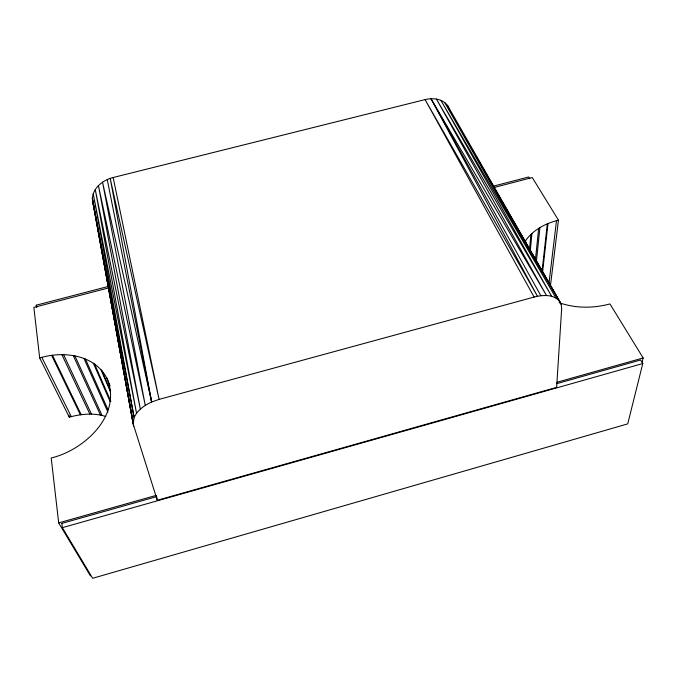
<?xml version="1.0" encoding="UTF-8"?>
<svg xmlns="http://www.w3.org/2000/svg" width="677" height="677" viewBox="0 0 677 677"><rect width="100%" height="100%" fill="white"/><g stroke="black" fill="none" stroke-linecap="round" stroke-linejoin="round"><path stroke-width="1.02" d="M525.47 242.645L525.657 240.563C533.358 229.698 545.789 223.292 558.466 220.169L532.266 177.543L493.829 187.563M529.524 248.992L530.903 234.411M530.269 251.133L531.961 233.421M535.338 260.721L538.647 228.352M536.353 262.033L539.916 227.574M541.981 271.959L547.321 223.825M542.632 271.68L548.006 223.537M548.937 283.595L556.511 220.694M550.384 286.244L558.466 220.169M92.343 198.446C93.13 187.512 103.192 179.972 113.169 177.518L425.071 99.595C432.848 97.708 442.335 98.664 447.548 105.417L561.14 304.091L561.665 308.484L556.638 387.371L157.292 500.269L133.191 423.954L92.343 198.446L134.122 417.514L133.191 423.954L92.343 198.446L133.149 421.661M642.143 362.034L643.15 357.955L609.943 303.931C593.357 308.433 575.408 308.441 559.117 302.695M556.697 383.69L640.611 359.995L642.778 363.541L627.723 423.887L92.639 578.293L62.36 527.662L61.869 523.465M524.887 241.723L525.657 240.563M113.169 177.518L159.087 399.388L110.207 178.389L151.64 402.003C144.497 405.328 137.439 410.093 134.122 417.514L93.206 193.732L136.534 413.232L95.245 189.484L140.334 409.086L98.427 185.549L145.276 405.362L102.54 182.172L151.64 402.003L159.087 399.388L534.111 297.068C543.242 294.613 556.612 293.928 561.14 304.091L504.788 206.206M108.185 288.038L33.85 307.4L39.681 357.964C62.995 350.779 94.331 354.426 106.788 378.096L106.941 378.401C122.664 414.866 84.066 450.29 51.207 457.957L58.687 522.889L156.133 495.395M556.9 382.293L643.15 357.955M61.861 523.397L156.666 496.63M62.36 527.662L642.778 363.541M39.681 357.964L69.299 417.176C81.071 413.892 93.959 412.665 105.756 416.482M36.456 307.273L36.219 305.2L108.76 286.312M492.932 186.277L528.695 176.968L529.786 178.753M58.687 522.889L90.447 575.882M534.111 297.068L425.071 99.595L537.47 296.281L431.004 98.707L546.5 295.536L436.377 99.003L551.653 296.281L440.862 100.281L555.952 297.99L444.662 102.472L559.117 300.537M467.392 141.248L468.45 143.084M472.131 149.482L473.189 151.318M476.346 156.802L477.928 159.552M478.977 161.38L480.035 163.208M481.085 165.036L482.667 167.778M483.716 169.614L484.774 171.442M486.357 174.184L487.406 176.012M488.464 177.848L494.252 187.91M495.31 189.738L498.991 196.144M500.049 197.972L501.623 200.714M502.681 202.541L503.73 204.378M431.004 98.707L540.872 295.747M447.548 105.417L449.807 110.334M41.847 357.388L71.305 416.626M51.664 355.4L80.385 414.764M52.501 355.29L81.164 414.654M36.219 305.2L37.117 307.096M61.903 354.655L89.889 414.104M63.613 354.672L91.48 414.129M73.251 355.552L100.458 415.052M74.902 355.857L101.999 415.356M83.948 358.412L107.897 412.141M85.454 359.005L108.032 409.847M94.611 364.04L110.876 401.402M93.35 363.177L110.08 401.503M101.863 370.657L110.63 391.052M100.915 369.591L110.537 391.932M106.788 378.096L110.097 385.839M94.391 208.304L92.944 203.278L133.657 426.087M107.254 179.557L151.64 402.003M156.505 496.123L157.292 500.269M69.029 415.119L69.299 417.176"/></g></svg>
